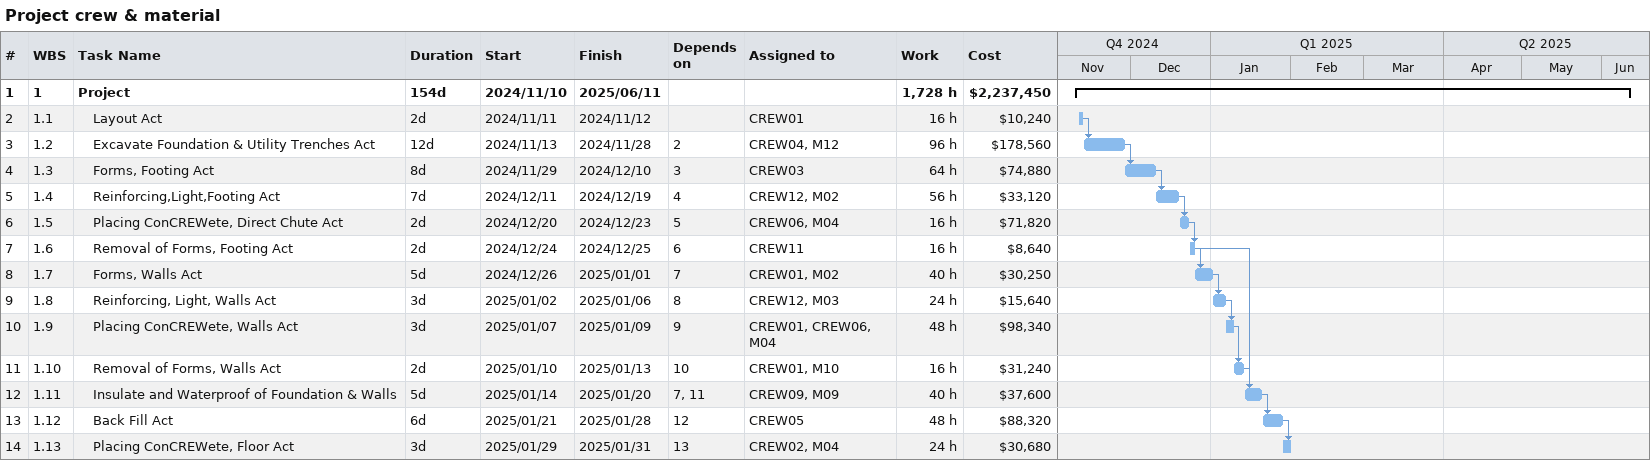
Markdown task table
Project crew & material

| ID | WBS | Task | Duration | Start | Finish | Predecessors | Resources | Work (h) | Cost ($) |
|---|---|---|---|---|---|---|---|---|---|
| 1 | 1 | **Project** | 154d | 2024-11-10 | 2025-06-11 |  |  | 1728 | 2237450 |
| 2 | 1.1 | Layout Act | 2d | 2024-11-11 | 2024-11-12 |  | CREW01 | 16 | 10240 |
| 3 | 1.2 | Excavate Foundation & Utility Trenches Act | 12d | 2024-11-13 | 2024-11-28 | 2 | CREW04, M12 | 96 | 178560 |
| 4 | 1.3 | Forms, Footing Act | 8d | 2024-11-29 | 2024-12-10 | 3 | CREW03 | 64 | 74880 |
| 5 | 1.4 | Reinforcing,Light,Footing Act | 7d | 2024-12-11 | 2024-12-19 | 4 | CREW12, M02 | 56 | 33120 |
| 6 | 1.5 | Placing ConCREWete, Direct Chute Act | 2d | 2024-12-20 | 2024-12-23 | 5 | CREW06, M04 | 16 | 71820 |
| 7 | 1.6 | Removal of Forms, Footing Act | 2d | 2024-12-24 | 2024-12-25 | 6 | CREW11 | 16 | 8640 |
| 8 | 1.7 | Forms, Walls Act | 5d | 2024-12-26 | 2025-01-01 | 7 | CREW01, M02 | 40 | 30250 |
| 9 | 1.8 | Reinforcing, Light, Walls Act | 3d | 2025-01-02 | 2025-01-06 | 8 | CREW12, M03 | 24 | 15640 |
| 10 | 1.9 | Placing ConCREWete, Walls Act | 3d | 2025-01-07 | 2025-01-09 | 9 | CREW01, CREW06, M04 | 48 | 98340 |
| 11 | 1.10 | Removal of Forms, Walls Act | 2d | 2025-01-10 | 2025-01-13 | 10 | CREW01, M10 | 16 | 31240 |
| 12 | 1.11 | Insulate and Waterproof of Foundation & Walls | 5d | 2025-01-14 | 2025-01-20 | 7, 11 | CREW09, M09 | 40 | 37600 |
| 13 | 1.12 | Back Fill Act | 6d | 2025-01-21 | 2025-01-28 | 12 | CREW05 | 48 | 88320 |
| 14 | 1.13 | Placing ConCREWete, Floor Act | 3d | 2025-01-29 | 2025-01-31 | 13 | CREW02, M04 | 24 | 30680 |
